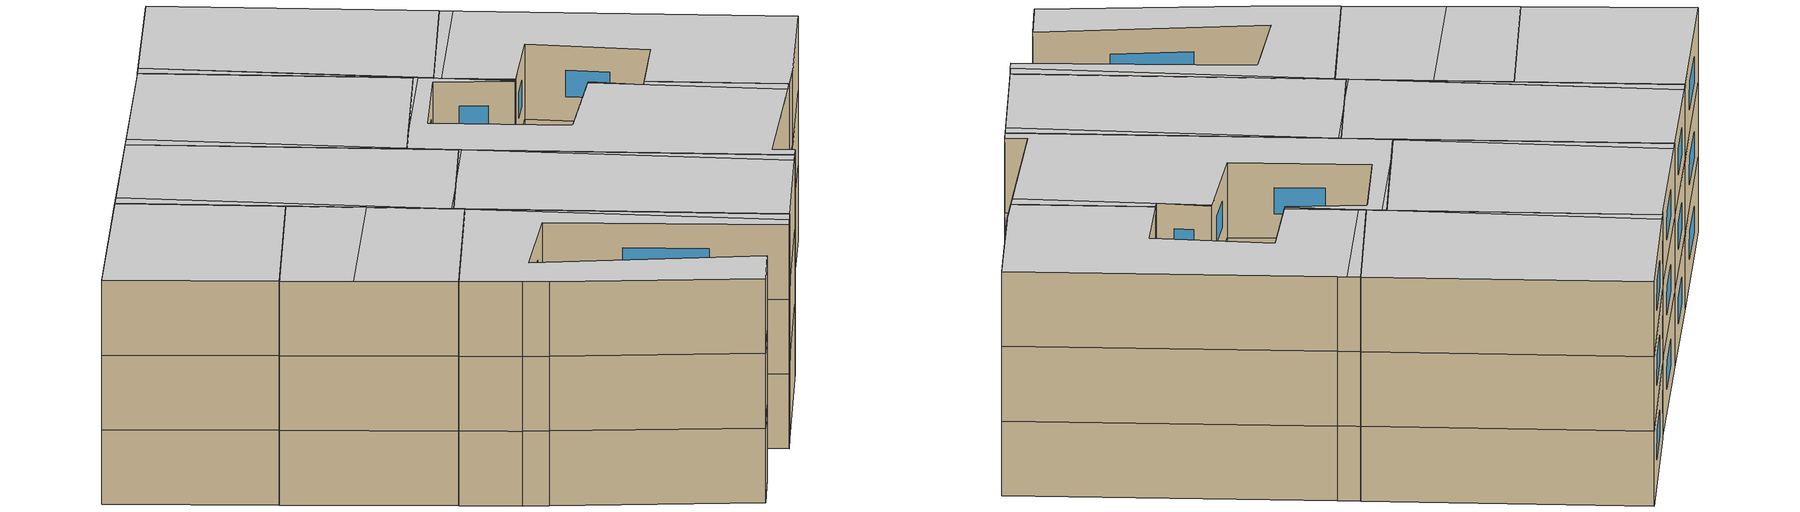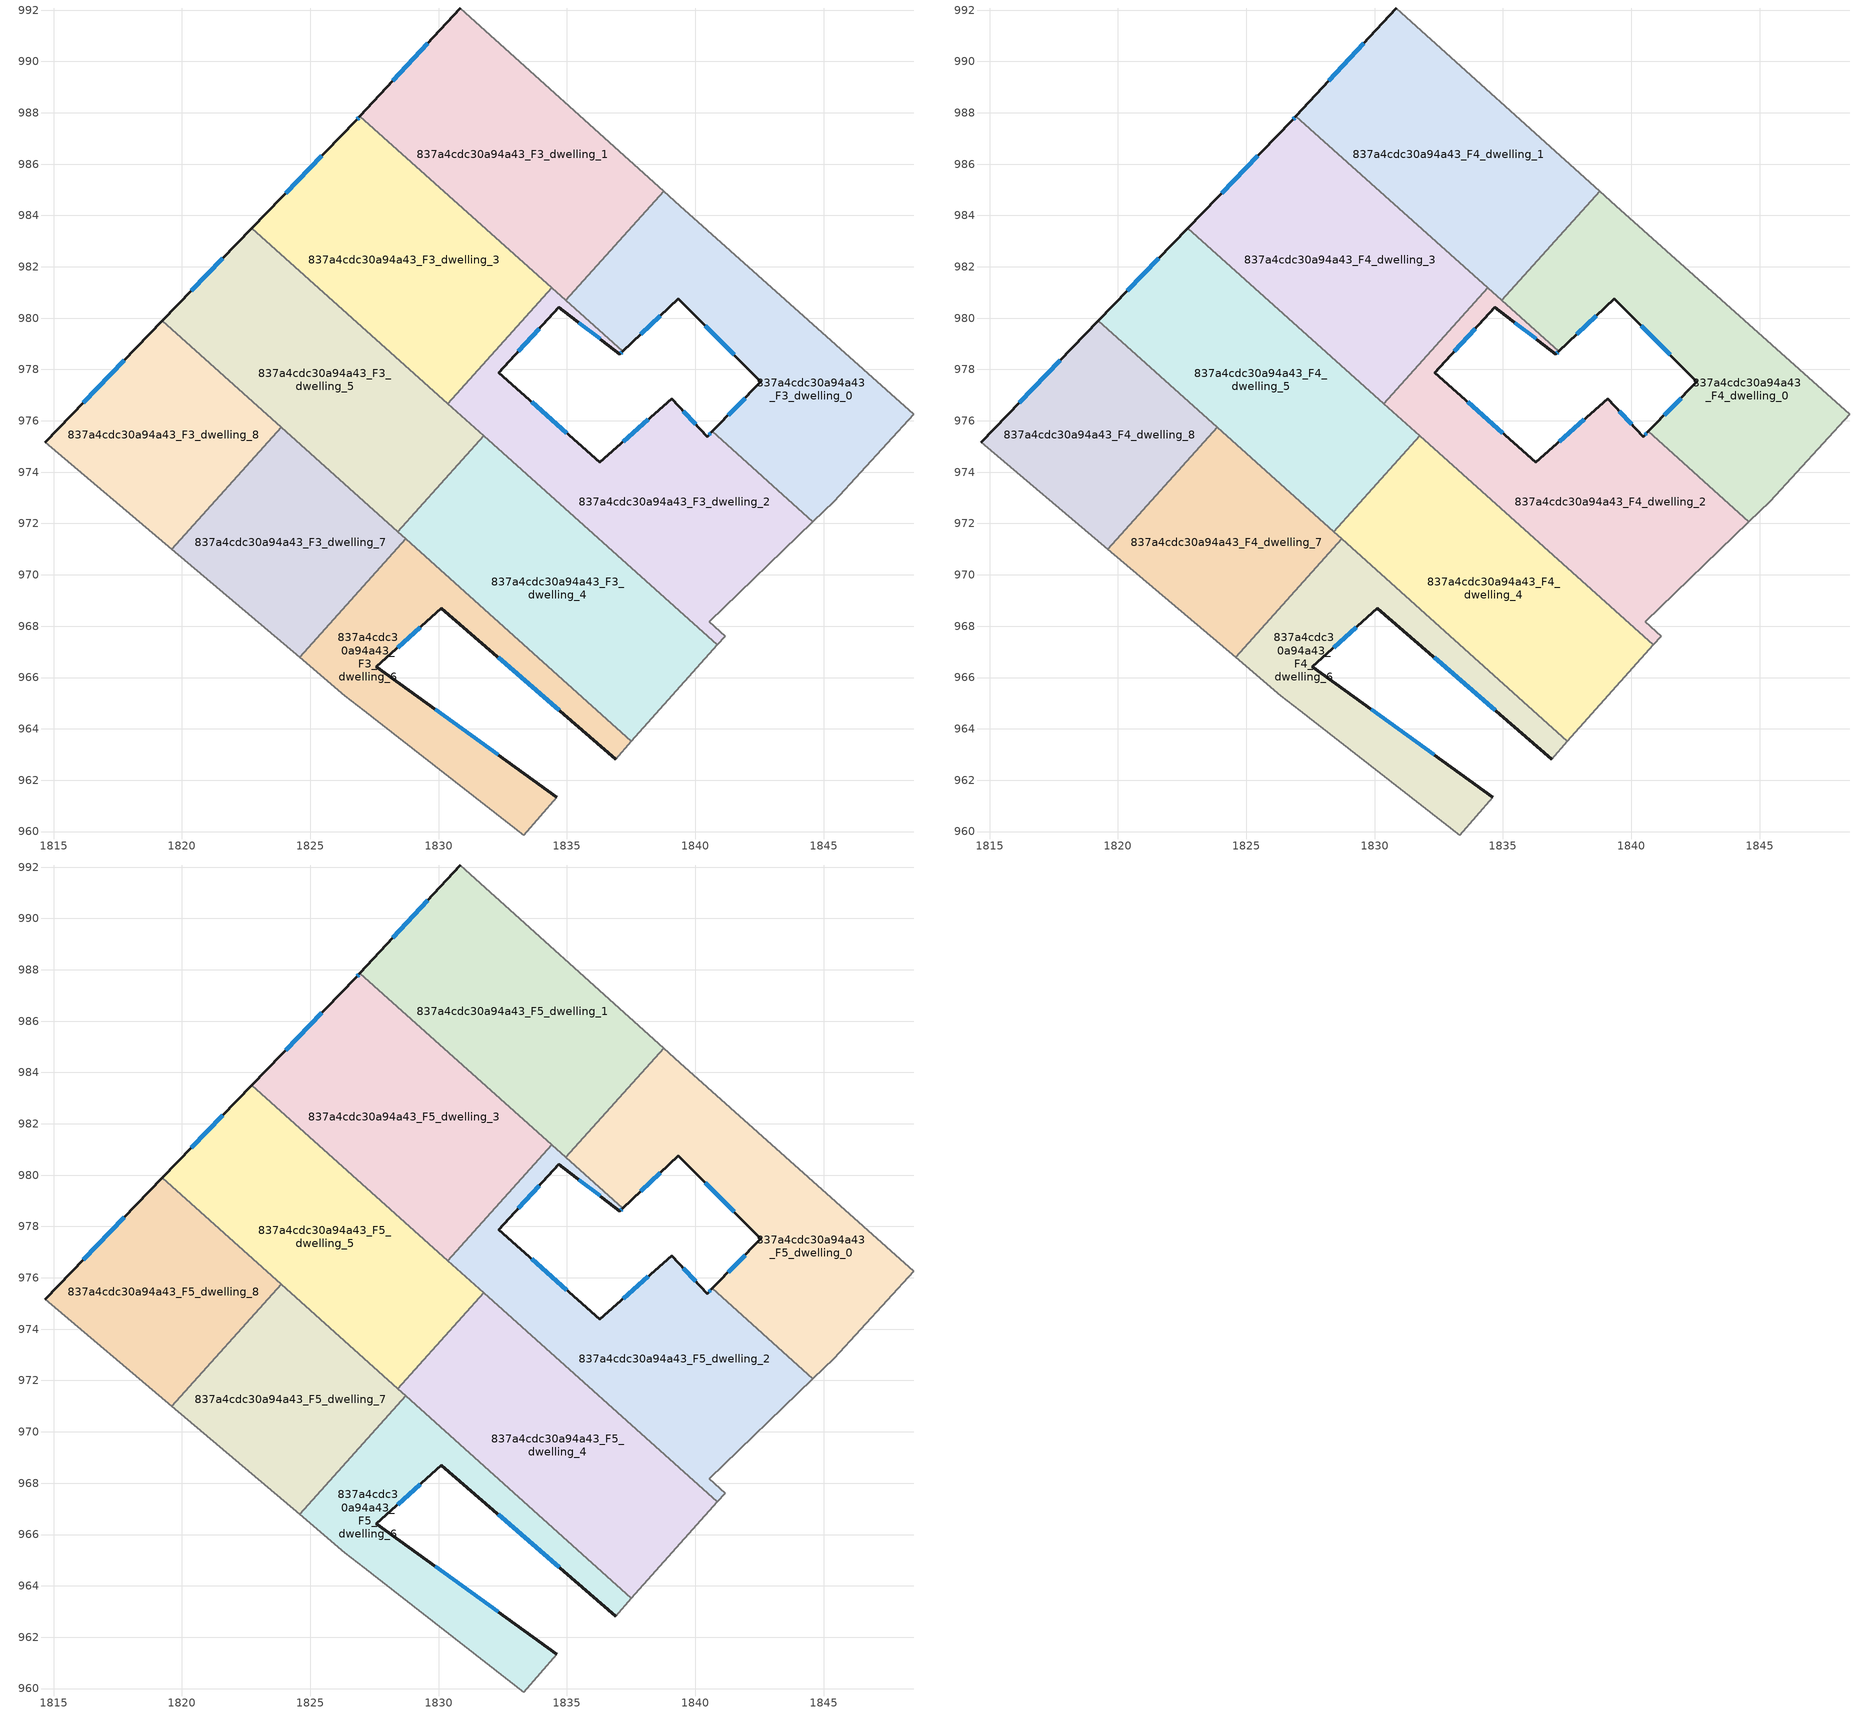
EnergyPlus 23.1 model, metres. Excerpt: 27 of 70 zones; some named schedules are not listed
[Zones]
837a4cdc30a94a43_F3_dwelling_0
 floor to 837a4cdc30a94a43_F2_dwelling_0 (EU_floor_Construction): 1848.51,976.26 1845.41,972.87 1844.58,972.07 1840.66,975.58 1842.56,977.51 1839.33,980.76 1837.18,978.7 1834.96,980.69 1838.77,984.95 1839.4,984.38 z9
 wall outside (EU_wall_Construction): 1837.18,978.7 1839.33,980.76 1842.56,977.51 1840.66,975.58 z9:12
 wall to 837a4cdc30a94a43_F3_dwelling_2 (EU_wall_Construction): 1840.66,975.58 1844.58,972.07 / 1834.96,980.69 1837.18,978.7 z9:12
 wall to 837a4cdc30a94a43_F3_dwelling_1 (EU_wall_Construction): 1838.77,984.95 1834.96,980.69 z9:12
 wall adiabatic (EU_wall_Construction): 1844.58,972.07 1845.41,972.87 1848.51,976.26 1839.4,984.38 1838.77,984.95 z9:12
 window (EU_Window_Construction): 1841.94,976.89 1841.28,976.21 / 1840.38,979.71 1841.51,978.57 / 1837.88,979.37 1838.63,980.09 z9.98:11.02
837a4cdc30a94a43_F3_dwelling_1
 floor to 837a4cdc30a94a43_F2_dwelling_1 (EU_floor_Construction): 1838.77,984.95 1834.96,980.69 1826.94,987.87 1830.84,992.08 z9
 wall outside (EU_wall_Construction): 1830.84,992.08 1826.94,987.87 z9:12
 wall adiabatic (EU_wall_Construction): 1838.77,984.95 1830.84,992.08 z9:12
 wall to 837a4cdc30a94a43_F3_dwelling_3 (EU_wall_Construction): 1826.94,987.87 1834.4,981.19 z9:12
 wall to 837a4cdc30a94a43_F3_dwelling_2 (EU_wall_Construction): 1834.4,981.19 1834.96,980.69 z9:12
 window (EU_Window_Construction): 1829.57,990.71 1828.21,989.24 z9.98:11.02
837a4cdc30a94a43_F3_dwelling_2
 floor to 837a4cdc30a94a43_F2_dwelling_2 (EU_floor_Construction): 1840.66,975.58 1844.58,972.07 1840.54,968.17 1841.17,967.61 1840.86,967.27 1830.36,976.67 1834.4,981.19 1837.18,978.7 1837.06,978.59 1834.69,980.42 1832.34,977.87 1836.28,974.38 1839.08,976.86 1840.46,975.38 z9
 wall outside (EU_wall_Construction): 1840.66,975.58 1840.46,975.38 1839.08,976.86 1836.28,974.38 1832.34,977.87 1834.69,980.42 1837.06,978.59 1837.18,978.7 z9:12
 wall to 837a4cdc30a94a43_F3_dwelling_3 (EU_wall_Construction): 1834.4,981.19 1830.36,976.67 z9:12
 wall adiabatic (EU_wall_Construction): 1840.86,967.27 1841.17,967.61 1840.54,968.17 1844.58,972.07 z9:12
 wall to 837a4cdc30a94a43_F3_dwelling_4 (EU_wall_Construction): 1831.76,975.42 1840.86,967.27 z9:12
 wall to 837a4cdc30a94a43_F3_dwelling_5 (EU_wall_Construction): 1830.36,976.67 1831.76,975.42 z9:12
 window (EU_Window_Construction): 1837.1,978.63 1837.14,978.67 / 1835.46,979.83 1836.29,979.19 / 1833.11,978.7 1833.93,979.59 / 1835,975.52 1833.62,976.74 / 1838.17,976.06 1837.19,975.19 / 1840.01,975.86 1839.53,976.38 / 1840.6,975.52 1840.53,975.45 z9.98:11.02
837a4cdc30a94a43_F3_dwelling_3
 floor to 837a4cdc30a94a43_F2_dwelling_3 (EU_floor_Construction): 1834.4,981.19 1830.36,976.67 1822.73,983.51 1826.77,987.69 1826.94,987.87 z9
 wall outside (EU_wall_Construction): 1826.94,987.87 1826.77,987.69 1822.73,983.51 z9:12
 wall to 837a4cdc30a94a43_F3_dwelling_5 (EU_wall_Construction): 1822.73,983.51 1830.36,976.67 z9:12
 window (EU_Window_Construction): 1825.46,986.33 1824.04,984.87 / 1826.88,987.81 1826.82,987.75 z9.98:11.02
837a4cdc30a94a43_F3_dwelling_4
 floor to 837a4cdc30a94a43_F2_dwelling_4 (EU_floor_Construction): 1840.86,967.27 1837.51,963.53 1828.41,971.68 1831.76,975.42 z9
 wall adiabatic (EU_wall_Construction): 1837.51,963.53 1840.86,967.27 z9:12
 wall to 837a4cdc30a94a43_F3_dwelling_5 (EU_wall_Construction): 1831.76,975.42 1828.41,971.68 z9:12
 wall to 837a4cdc30a94a43_F3_dwelling_6 (EU_wall_Construction): 1828.71,971.4 1837.51,963.53 z9:12
 wall to 837a4cdc30a94a43_F3_dwelling_7 (EU_wall_Construction): 1828.41,971.68 1828.71,971.4 z9:12
837a4cdc30a94a43_F3_dwelling_5
 floor to 837a4cdc30a94a43_F2_dwelling_5 (EU_floor_Construction): 1831.76,975.42 1828.41,971.68 1819.24,979.89 1822.73,983.51 z9
 wall outside (EU_wall_Construction): 1822.73,983.51 1819.24,979.89 z9:12
 wall to 837a4cdc30a94a43_F3_dwelling_8 (EU_wall_Construction): 1819.24,979.89 1823.86,975.75 z9:12
 wall to 837a4cdc30a94a43_F3_dwelling_7 (EU_wall_Construction): 1823.86,975.75 1828.41,971.68 z9:12
 window (EU_Window_Construction): 1821.59,982.33 1820.37,981.07 z9.98:11.02
837a4cdc30a94a43_F3_dwelling_6
 floor to 837a4cdc30a94a43_F2_dwelling_6 (EU_floor_Construction): 1830.11,968.69 1827.58,966.41 1834.61,961.33 1833.31,959.86 1827.11,964.7 1826.35,965.29 1824.58,966.79 1828.71,971.4 1837.51,963.52 1836.9,962.82 z9
 wall outside (EU_wall_Construction): 1834.61,961.33 1827.58,966.41 1830.11,968.69 1836.9,962.82 z9:12
 wall adiabatic (EU_wall_Construction): 1824.58,966.79 1826.35,965.29 1827.11,964.7 1833.31,959.86 1834.61,961.33 / 1836.9,962.82 1837.51,963.52 z9:12
 wall to 837a4cdc30a94a43_F3_dwelling_7 (EU_wall_Construction): 1828.71,971.4 1824.58,966.79 z9:12
 window (EU_Window_Construction): 1832.32,962.99 1829.87,964.76 / 1832.32,966.78 1834.69,964.73 / 1828.4,967.16 1829.29,967.95 z9.98:11.02
837a4cdc30a94a43_F3_dwelling_7
 floor to 837a4cdc30a94a43_F2_dwelling_7 (EU_floor_Construction): 1828.71,971.4 1824.58,966.79 1819.61,971 1823.86,975.75 z9
 wall adiabatic (EU_wall_Construction): 1819.61,971 1824.58,966.79 z9:12
 wall to 837a4cdc30a94a43_F3_dwelling_8 (EU_wall_Construction): 1823.86,975.75 1819.61,971 z9:12
837a4cdc30a94a43_F3_dwelling_8
 floor to 837a4cdc30a94a43_F2_dwelling_8 (EU_floor_Construction): 1823.86,975.75 1819.61,971 1814.68,975.17 1819.24,979.89 z9
 wall outside (EU_wall_Construction): 1819.24,979.89 1814.68,975.17 z9:12
 wall adiabatic (EU_wall_Construction): 1814.68,975.17 1819.61,971 z9:12
 window (EU_Window_Construction): 1817.75,978.36 1816.16,976.71 z9.98:11.02
837a4cdc30a94a43_F4_dwelling_0
 floor to 837a4cdc30a94a43_F3_dwelling_0 (EU_floor_Construction): 1848.51,976.26 1845.41,972.87 1844.58,972.07 1840.66,975.58 1842.56,977.51 1839.33,980.76 1837.18,978.7 1834.96,980.69 1838.77,984.95 1839.4,984.38 z12
 wall outside (EU_wall_Construction): 1837.18,978.7 1839.33,980.76 1842.56,977.51 1840.66,975.58 z12:15
 wall to 837a4cdc30a94a43_F4_dwelling_2 (EU_wall_Construction): 1840.66,975.58 1844.58,972.07 / 1834.96,980.69 1837.18,978.7 z12:15
 wall to 837a4cdc30a94a43_F4_dwelling_1 (EU_wall_Construction): 1838.77,984.95 1834.96,980.69 z12:15
 wall adiabatic (EU_wall_Construction): 1844.58,972.07 1845.41,972.87 1848.51,976.26 1839.4,984.38 1838.77,984.95 z12:15
 window (EU_Window_Construction): 1841.94,976.89 1841.28,976.21 / 1840.38,979.71 1841.51,978.57 / 1837.88,979.37 1838.63,980.09 z12.98:14.02
837a4cdc30a94a43_F4_dwelling_1
 floor to 837a4cdc30a94a43_F3_dwelling_1 (EU_floor_Construction): 1838.77,984.95 1834.96,980.69 1826.94,987.87 1830.84,992.08 z12
 wall outside (EU_wall_Construction): 1830.84,992.08 1826.94,987.87 z12:15
 wall adiabatic (EU_wall_Construction): 1838.77,984.95 1830.84,992.08 z12:15
 wall to 837a4cdc30a94a43_F4_dwelling_3 (EU_wall_Construction): 1826.94,987.87 1834.4,981.19 z12:15
 wall to 837a4cdc30a94a43_F4_dwelling_2 (EU_wall_Construction): 1834.4,981.19 1834.96,980.69 z12:15
 window (EU_Window_Construction): 1829.57,990.71 1828.21,989.24 z12.98:14.02
837a4cdc30a94a43_F4_dwelling_2
 floor to 837a4cdc30a94a43_F3_dwelling_2 (EU_floor_Construction): 1840.66,975.58 1844.58,972.07 1840.54,968.17 1841.17,967.61 1840.86,967.27 1830.36,976.67 1834.4,981.19 1837.18,978.7 1837.06,978.59 1834.69,980.42 1832.34,977.87 1836.28,974.38 1839.08,976.86 1840.46,975.38 z12
 wall outside (EU_wall_Construction): 1840.66,975.58 1840.46,975.38 1839.08,976.86 1836.28,974.38 1832.34,977.87 1834.69,980.42 1837.06,978.59 1837.18,978.7 z12:15
 wall to 837a4cdc30a94a43_F4_dwelling_3 (EU_wall_Construction): 1834.4,981.19 1830.36,976.67 z12:15
 wall adiabatic (EU_wall_Construction): 1840.86,967.27 1841.17,967.61 1840.54,968.17 1844.58,972.07 z12:15
 wall to 837a4cdc30a94a43_F4_dwelling_4 (EU_wall_Construction): 1831.76,975.42 1840.86,967.27 z12:15
 wall to 837a4cdc30a94a43_F4_dwelling_5 (EU_wall_Construction): 1830.36,976.67 1831.76,975.42 z12:15
 window (EU_Window_Construction): 1837.1,978.63 1837.14,978.67 / 1835.46,979.83 1836.29,979.19 / 1833.11,978.7 1833.93,979.59 / 1835,975.52 1833.62,976.74 / 1838.17,976.06 1837.19,975.19 / 1840.01,975.86 1839.53,976.38 / 1840.6,975.52 1840.53,975.45 z12.98:14.02
837a4cdc30a94a43_F4_dwelling_3
 floor to 837a4cdc30a94a43_F3_dwelling_3 (EU_floor_Construction): 1834.4,981.19 1830.36,976.67 1822.73,983.51 1826.77,987.69 1826.94,987.87 z12
 wall outside (EU_wall_Construction): 1826.94,987.87 1826.77,987.69 1822.73,983.51 z12:15
 wall to 837a4cdc30a94a43_F4_dwelling_5 (EU_wall_Construction): 1822.73,983.51 1830.36,976.67 z12:15
 window (EU_Window_Construction): 1825.46,986.33 1824.04,984.87 / 1826.88,987.81 1826.82,987.75 z12.98:14.02
837a4cdc30a94a43_F4_dwelling_4
 floor to 837a4cdc30a94a43_F3_dwelling_4 (EU_floor_Construction): 1840.86,967.27 1837.51,963.53 1828.41,971.68 1831.76,975.42 z12
 wall adiabatic (EU_wall_Construction): 1837.51,963.53 1840.86,967.27 z12:15
 wall to 837a4cdc30a94a43_F4_dwelling_5 (EU_wall_Construction): 1831.76,975.42 1828.41,971.68 z12:15
 wall to 837a4cdc30a94a43_F4_dwelling_6 (EU_wall_Construction): 1828.71,971.4 1837.51,963.53 z12:15
 wall to 837a4cdc30a94a43_F4_dwelling_7 (EU_wall_Construction): 1828.41,971.68 1828.71,971.4 z12:15
837a4cdc30a94a43_F4_dwelling_5
 floor to 837a4cdc30a94a43_F3_dwelling_5 (EU_floor_Construction): 1831.76,975.42 1828.41,971.68 1819.24,979.89 1822.73,983.51 z12
 wall outside (EU_wall_Construction): 1822.73,983.51 1819.24,979.89 z12:15
 wall to 837a4cdc30a94a43_F4_dwelling_8 (EU_wall_Construction): 1819.24,979.89 1823.86,975.75 z12:15
 wall to 837a4cdc30a94a43_F4_dwelling_7 (EU_wall_Construction): 1823.86,975.75 1828.41,971.68 z12:15
 window (EU_Window_Construction): 1821.59,982.33 1820.37,981.07 z12.98:14.02
837a4cdc30a94a43_F4_dwelling_6
 floor to 837a4cdc30a94a43_F3_dwelling_6 (EU_floor_Construction): 1830.11,968.69 1827.58,966.41 1834.61,961.33 1833.31,959.86 1827.11,964.7 1826.35,965.29 1824.58,966.79 1828.71,971.4 1837.51,963.52 1836.9,962.82 z12
 wall outside (EU_wall_Construction): 1834.61,961.33 1827.58,966.41 1830.11,968.69 1836.9,962.82 z12:15
 wall adiabatic (EU_wall_Construction): 1824.58,966.79 1826.35,965.29 1827.11,964.7 1833.31,959.86 1834.61,961.33 / 1836.9,962.82 1837.51,963.52 z12:15
 wall to 837a4cdc30a94a43_F4_dwelling_7 (EU_wall_Construction): 1828.71,971.4 1824.58,966.79 z12:15
 window (EU_Window_Construction): 1832.32,962.99 1829.87,964.76 / 1832.32,966.78 1834.69,964.73 / 1828.4,967.16 1829.29,967.95 z12.98:14.02
837a4cdc30a94a43_F4_dwelling_7
 floor to 837a4cdc30a94a43_F3_dwelling_7 (EU_floor_Construction): 1828.71,971.4 1824.58,966.79 1819.61,971 1823.86,975.75 z12
 wall adiabatic (EU_wall_Construction): 1819.61,971 1824.58,966.79 z12:15
 wall to 837a4cdc30a94a43_F4_dwelling_8 (EU_wall_Construction): 1823.86,975.75 1819.61,971 z12:15
837a4cdc30a94a43_F4_dwelling_8
 floor to 837a4cdc30a94a43_F3_dwelling_8 (EU_floor_Construction): 1823.86,975.75 1819.61,971 1814.68,975.17 1819.24,979.89 z12
 wall outside (EU_wall_Construction): 1819.24,979.89 1814.68,975.17 z12:15
 wall adiabatic (EU_wall_Construction): 1814.68,975.17 1819.61,971 z12:15
 window (EU_Window_Construction): 1817.75,978.36 1816.16,976.71 z12.98:14.02
837a4cdc30a94a43_F5_dwelling_0
 floor to 837a4cdc30a94a43_F4_dwelling_0 (EU_floor_Construction): 1848.51,976.26 1845.41,972.87 1844.58,972.07 1840.66,975.58 1842.56,977.51 1839.33,980.76 1837.18,978.7 1834.96,980.69 1838.77,984.95 1839.4,984.38 z15
 wall outside (EU_wall_Construction): 1837.18,978.7 1839.33,980.76 1842.56,977.51 1840.66,975.58 z15:18
 wall to 837a4cdc30a94a43_F5_dwelling_2 (EU_wall_Construction): 1840.66,975.58 1844.58,972.07 / 1834.96,980.69 1837.18,978.7 z15:18
 wall to 837a4cdc30a94a43_F5_dwelling_1 (EU_wall_Construction): 1838.77,984.95 1834.96,980.69 z15:18
 wall adiabatic (EU_wall_Construction): 1844.58,972.07 1845.41,972.87 1848.51,976.26 1839.4,984.38 1838.77,984.95 z15:18
 window (EU_Window_Construction): 1841.94,976.89 1841.28,976.21 / 1840.38,979.71 1841.51,978.57 / 1837.88,979.37 1838.63,980.09 z15.98:17.02
 ceiling to 837a4cdc30a94a43_F6_dwelling_0 (EU_floor_Construction): 1845.41,972.87 1848.51,976.26 1839.4,984.38 1839.15,984.61 1835.18,980.5 1837.18,978.7 1839.33,980.76 1842.56,977.51 1840.66,975.58 1844.58,972.07 z18
 ceiling to 837a4cdc30a94a43_F6_dwelling_1 (EU_floor_Construction): 1835.18,980.5 1839.15,984.61 1838.77,984.95 1834.96,980.7 1835.08,980.58 z18
837a4cdc30a94a43_F5_dwelling_1
 floor to 837a4cdc30a94a43_F4_dwelling_1 (EU_floor_Construction): 1838.77,984.95 1834.96,980.69 1826.94,987.87 1830.84,992.08 z15
 wall outside (EU_wall_Construction): 1830.84,992.08 1826.94,987.87 z15:18
 wall adiabatic (EU_wall_Construction): 1838.77,984.95 1830.84,992.08 z15:18
 wall to 837a4cdc30a94a43_F5_dwelling_3 (EU_wall_Construction): 1826.94,987.87 1834.4,981.19 z15:18
 wall to 837a4cdc30a94a43_F5_dwelling_2 (EU_wall_Construction): 1834.4,981.19 1834.96,980.69 z15:18
 window (EU_Window_Construction): 1829.57,990.71 1828.21,989.24 z15.98:17.02
 ceiling to 837a4cdc30a94a43_F6_dwelling_1 (EU_floor_Construction): 1834.96,980.7 1838.77,984.95 1830.84,992.08 1827.22,988.18 z18
 ceiling to 837a4cdc30a94a43_F6_dwelling_3 (EU_floor_Construction): 1834.55,981.06 1834.56,981.07 1827.22,988.18 1826.94,987.87 z18
837a4cdc30a94a43_F5_dwelling_2
 floor to 837a4cdc30a94a43_F4_dwelling_2 (EU_floor_Construction): 1840.66,975.58 1844.58,972.07 1840.54,968.17 1841.17,967.61 1840.86,967.27 1830.36,976.67 1834.4,981.19 1837.18,978.7 1837.06,978.59 1834.69,980.42 1832.34,977.87 1836.28,974.38 1839.08,976.86 1840.46,975.38 z15
 wall outside (EU_wall_Construction): 1840.66,975.58 1840.46,975.38 1839.08,976.86 1836.28,974.38 1832.34,977.87 1834.69,980.42 1837.06,978.59 1837.18,978.7 z15:18
 wall to 837a4cdc30a94a43_F5_dwelling_3 (EU_wall_Construction): 1834.4,981.19 1830.36,976.67 z15:18
 wall adiabatic (EU_wall_Construction): 1840.86,967.27 1841.17,967.61 1840.54,968.17 1844.58,972.07 z15:18
 wall to 837a4cdc30a94a43_F5_dwelling_4 (EU_wall_Construction): 1831.76,975.42 1840.86,967.27 z15:18
 wall to 837a4cdc30a94a43_F5_dwelling_5 (EU_wall_Construction): 1830.36,976.67 1831.76,975.42 z15:18
 window (EU_Window_Construction): 1837.1,978.63 1837.14,978.67 / 1835.46,979.83 1836.29,979.19 / 1833.11,978.7 1833.93,979.59 / 1835,975.52 1833.62,976.74 / 1838.17,976.06 1837.19,975.19 / 1840.01,975.86 1839.53,976.38 / 1840.6,975.52 1840.53,975.45 z15.98:17.02
 ceiling to 837a4cdc30a94a43_F6_dwelling_2 (EU_floor_Construction): 1841.17,967.61 1840.54,968.17 1844.23,971.73 1839,976.79 1836.28,974.38 1832.34,977.87 1834.69,980.42 1837.06,978.59 1837.1,978.63 1835.09,980.57 1834.55,981.06 1831.01,977.4 1830.41,976.73 1831.81,975.37 1840.86,967.27 z18
 ceiling to 837a4cdc30a94a43_F6_dwelling_0 (EU_floor_Construction): 1837.18,978.7 1835.18,980.48 1837.1,978.63 z18; 1844.58,972.07 1840.66,975.58 1840.46,975.38 1839.08,976.86 1839,976.79 1844.23,971.73 z18
 ceiling to 837a4cdc30a94a43_F6_dwelling_5 (EU_floor_Construction): 1831.8,975.38 1830.41,976.73 1830.36,976.67 z18
 ceiling to 837a4cdc30a94a43_F6_dwelling_3 (EU_floor_Construction): 1831.01,977.4 1834.55,981.06 1834.4,981.19 z18
837a4cdc30a94a43_F5_dwelling_3
 floor to 837a4cdc30a94a43_F4_dwelling_3 (EU_floor_Construction): 1834.4,981.19 1830.36,976.67 1822.73,983.51 1826.77,987.69 1826.94,987.87 z15
 wall outside (EU_wall_Construction): 1826.94,987.87 1826.77,987.69 1822.73,983.51 z15:18
 wall to 837a4cdc30a94a43_F5_dwelling_5 (EU_wall_Construction): 1822.73,983.51 1830.36,976.67 z15:18
 window (EU_Window_Construction): 1825.46,986.33 1824.04,984.87 / 1826.88,987.81 1826.82,987.75 z15.98:17.02
 ceiling to 837a4cdc30a94a43_F6_dwelling_3 (EU_floor_Construction): 1831.01,977.4 1834.4,981.19 1826.94,987.87 1826.77,987.69 1823.05,983.84 1830.38,976.75 z18
 ceiling to 837a4cdc30a94a43_F6_dwelling_5 (EU_floor_Construction): 1830.36,976.67 1830.41,976.73 1823.05,983.84 1822.73,983.51 z18
 ceiling to 837a4cdc30a94a43_F6_dwelling_2 (EU_floor_Construction): 1830.41,976.73 1831.01,977.4 1830.38,976.75 z18
837a4cdc30a94a43_F5_dwelling_4
 floor to 837a4cdc30a94a43_F4_dwelling_4 (EU_floor_Construction): 1840.86,967.27 1837.51,963.53 1828.41,971.68 1831.76,975.42 z15
 wall adiabatic (EU_wall_Construction): 1837.51,963.53 1840.86,967.27 z15:18
 wall to 837a4cdc30a94a43_F5_dwelling_5 (EU_wall_Construction): 1831.76,975.42 1828.41,971.68 z15:18
 wall to 837a4cdc30a94a43_F5_dwelling_6 (EU_wall_Construction): 1828.71,971.4 1837.51,963.53 z15:18
 wall to 837a4cdc30a94a43_F5_dwelling_7 (EU_wall_Construction): 1828.41,971.68 1828.71,971.4 z15:18
 ceiling adiabatic (EU_roof_Construction): 1837.51,963.53 1840.55,966.92 1831.84,975.35 1829.92,973.36 1828.41,971.68 z18; 1840.55,966.92 1840.86,967.27 1831.82,975.36 z18
 ceiling to 837a4cdc30a94a43_F6_dwelling_5 (EU_floor_Construction): 1829.92,973.36 1831.84,975.35 1831.81,975.38 1831.76,975.42 z18
837a4cdc30a94a43_F5_dwelling_5
 floor to 837a4cdc30a94a43_F4_dwelling_5 (EU_floor_Construction): 1831.76,975.42 1828.41,971.68 1819.24,979.89 1822.73,983.51 z15
 wall outside (EU_wall_Construction): 1822.73,983.51 1819.24,979.89 z15:18
 wall to 837a4cdc30a94a43_F5_dwelling_8 (EU_wall_Construction): 1819.24,979.89 1823.86,975.75 z15:18
 wall to 837a4cdc30a94a43_F5_dwelling_7 (EU_wall_Construction): 1823.86,975.75 1828.41,971.68 z15:18
 window (EU_Window_Construction): 1821.59,982.33 1820.37,981.07 z15.98:17.02
 ceiling to 837a4cdc30a94a43_F6_dwelling_5 (EU_floor_Construction): 1829.92,973.36 1831.76,975.42 1822.73,983.51 1819.56,980.23 1828.35,971.74 z18
 ceiling to 837a4cdc30a94a43_F6_dwelling_6 (EU_floor_Construction): 1828.37,971.71 1826.12,973.88 1826.04,973.8 z18
 ceiling to 837a4cdc30a94a43_F6_dwelling_7 (EU_floor_Construction): 1826.04,973.8 1826.12,973.88 1819.56,980.23 1819.24,979.89 z18
 ceiling to 837a4cdc30a94a43_F6_dwelling_4 (EU_floor_Construction): 1828.41,971.68 1829.92,973.36 1828.35,971.74 1828.37,971.71 z18
837a4cdc30a94a43_F5_dwelling_6
 floor to 837a4cdc30a94a43_F4_dwelling_6 (EU_floor_Construction): 1830.11,968.69 1827.58,966.41 1834.61,961.33 1833.31,959.86 1827.11,964.7 1826.35,965.29 1824.58,966.79 1828.71,971.4 1837.51,963.52 1836.9,962.82 z15
 wall outside (EU_wall_Construction): 1834.61,961.33 1827.58,966.41 1830.11,968.69 1836.9,962.82 z15:18
 wall adiabatic (EU_wall_Construction): 1824.58,966.79 1826.35,965.29 1827.11,964.7 1833.31,959.86 1834.61,961.33 / 1836.9,962.82 1837.51,963.52 z15:18
 wall to 837a4cdc30a94a43_F5_dwelling_7 (EU_wall_Construction): 1828.71,971.4 1824.58,966.79 z15:18
 window (EU_Window_Construction): 1832.32,962.99 1829.87,964.76 / 1832.32,966.78 1834.69,964.73 / 1828.4,967.16 1829.29,967.95 z15.98:17.02
 ceiling to 837a4cdc30a94a43_F6_dwelling_6 (EU_floor_Construction): 1836.9,962.82 1837.2,963.17 1828.7,971.39 1824.58,966.79 1826.35,965.29 1827.11,964.7 1833.31,959.86 1834.61,961.33 1827.58,966.41 1830.11,968.69 z18
 ceiling adiabatic (EU_roof_Construction): 1837.2,963.17 1837.51,963.52 1828.71,971.4 1828.7,971.39 z18
837a4cdc30a94a43_F5_dwelling_7
 floor to 837a4cdc30a94a43_F4_dwelling_7 (EU_floor_Construction): 1828.71,971.4 1824.58,966.79 1819.61,971 1823.86,975.75 z15
 wall adiabatic (EU_wall_Construction): 1819.61,971 1824.58,966.79 z15:18
 wall to 837a4cdc30a94a43_F5_dwelling_8 (EU_wall_Construction): 1823.86,975.75 1819.61,971 z15:18
 ceiling to 837a4cdc30a94a43_F6_dwelling_7 (EU_floor_Construction): 1821.66,969.27 1826.04,973.8 1823.86,975.75 1819.61,971 z18
 ceiling to 837a4cdc30a94a43_F6_dwelling_6 (EU_floor_Construction): 1824.58,966.79 1828.7,971.39 1828.37,971.71 1826.04,973.8 1821.66,969.27 z18
837a4cdc30a94a43_F5_dwelling_8
 floor to 837a4cdc30a94a43_F4_dwelling_8 (EU_floor_Construction): 1823.86,975.75 1819.61,971 1814.68,975.17 1819.24,979.89 z15
 wall outside (EU_wall_Construction): 1819.24,979.89 1814.68,975.17 z15:18
 wall adiabatic (EU_wall_Construction): 1814.68,975.17 1819.61,971 z15:18
 window (EU_Window_Construction): 1817.75,978.36 1816.16,976.71 z15.98:17.02
 ceiling to 837a4cdc30a94a43_F6_dwelling_7 (EU_floor_Construction): 1819.61,971 1823.86,975.75 1819.24,979.89 1814.68,975.17 z18
[Building]
EU S2 Campaign: North Axis=0; Terrain=City; Solar Distribution=FullExterior
[Site:Location]
Bologna: Latitude=44.5; Longitude=11.25; Time Zone=1; Elevation=37
[SizingPeriod:WeatherFileDays]
AnnualSizingPeriod: Begin Month=1; Begin Day of Month=1; End Month=12; End Day of Month=31; Day of Week for Start Day=Monday; Use Weather File Daylight Saving Period=No; Use Weather File Rain and Snow Indicators=No
[MATERIAL]
EU_InternalMass_Material: Roughness=MediumRough; Thickness=0.1; Conductivity=1; Density=1800; Specific Heat=900; Thermal Absorptance=0.9; Solar Absorptance=0.7; Visible Absorptance=0.7
[MATERIAL:NOMASS] Roughness=MediumRough; Thermal Absorptance=0.9; Solar Absorptance=0.7; Visible Absorptance=0.7
Name | Thermal Resistance
EU_wall_NoMass | 0.905828
EU_roof_NoMass | 0.37593
EU_floor_NoMass | 0.67114
[WINDOWMATERIAL:SIMPLEGLAZINGSYSTEM]
EU_Window_SimpleGlazing: UFactor=4.52486; Solar Heat Gain Coefficient=0.85; Visible Transmittance=0.85
[CONSTRUCTION]
EU_wall_Construction: EU_wall_NoMass
EU_roof_Construction: EU_roof_NoMass
EU_floor_Construction: EU_floor_NoMass
EU_Window_Construction: EU_Window_SimpleGlazing
EU_InternalMass_Construction: EU_InternalMass_Material
[ZONE] Type=1; Multiplier=1; Ceiling Height=autocalculate; Floor Area=autocalculate; Part of Total Floor Area=Yes
Name | Volume
837a4cdc30a94a43_F3_dwelling_0; 837a4cdc30a94a43_F4_dwelling_0; 837a4cdc30a94a43_F5_dwelling_0 | 184.157
837a4cdc30a94a43_F3_dwelling_1; 837a4cdc30a94a43_F4_dwelling_1; 837a4cdc30a94a43_F5_dwelling_1 | 184.149
837a4cdc30a94a43_F3_dwelling_2; 837a4cdc30a94a43_F4_dwelling_2; 837a4cdc30a94a43_F5_dwelling_2 | 184.137
837a4cdc30a94a43_F3_dwelling_3; 837a4cdc30a94a43_F4_dwelling_3; 837a4cdc30a94a43_F5_dwelling_3 | 184.152
837a4cdc30a94a43_F3_dwelling_4; 837a4cdc30a94a43_F4_dwelling_4; 837a4cdc30a94a43_F5_dwelling_4 | 184.116
837a4cdc30a94a43_F3_dwelling_5; 837a4cdc30a94a43_F4_dwelling_5; 837a4cdc30a94a43_F5_dwelling_5 | 184.105
837a4cdc30a94a43_F3_dwelling_6; 837a4cdc30a94a43_F4_dwelling_6; 837a4cdc30a94a43_F5_dwelling_6 | 122.716
837a4cdc30a94a43_F3_dwelling_7; 837a4cdc30a94a43_F4_dwelling_7; 837a4cdc30a94a43_F5_dwelling_7 | 122.768
837a4cdc30a94a43_F3_dwelling_8; 837a4cdc30a94a43_F4_dwelling_8; 837a4cdc30a94a43_F5_dwelling_8 | 122.778
[INTERNALMASS] Construction=EU_InternalMass_Construction
Name | Zone or ZoneList | Surface Area
837a4cdc30a94a43_F3_dwelling_0_EU_InternalMass | 837a4cdc30a94a43_F3_dwelling_0 | 61.3857
837a4cdc30a94a43_F3_dwelling_1_EU_InternalMass | 837a4cdc30a94a43_F3_dwelling_1 | 61.3834
837a4cdc30a94a43_F3_dwelling_2_EU_InternalMass | 837a4cdc30a94a43_F3_dwelling_2 | 61.3787
837a4cdc30a94a43_F3_dwelling_3_EU_InternalMass | 837a4cdc30a94a43_F3_dwelling_3 | 61.384
837a4cdc30a94a43_F3_dwelling_4_EU_InternalMass | 837a4cdc30a94a43_F3_dwelling_4 | 61.3722
837a4cdc30a94a43_F3_dwelling_5_EU_InternalMass | 837a4cdc30a94a43_F3_dwelling_5 | 61.3682
837a4cdc30a94a43_F3_dwelling_6_EU_InternalMass | 837a4cdc30a94a43_F3_dwelling_6 | 40.9263
837a4cdc30a94a43_F3_dwelling_7_EU_InternalMass | 837a4cdc30a94a43_F3_dwelling_7 | 40.9225
837a4cdc30a94a43_F3_dwelling_8_EU_InternalMass | 837a4cdc30a94a43_F3_dwelling_8 | 40.9262
837a4cdc30a94a43_F4_dwelling_0_EU_InternalMass | 837a4cdc30a94a43_F4_dwelling_0 | 61.3857
837a4cdc30a94a43_F4_dwelling_1_EU_InternalMass | 837a4cdc30a94a43_F4_dwelling_1 | 61.3834
837a4cdc30a94a43_F4_dwelling_2_EU_InternalMass | 837a4cdc30a94a43_F4_dwelling_2 | 61.3787
837a4cdc30a94a43_F4_dwelling_3_EU_InternalMass | 837a4cdc30a94a43_F4_dwelling_3 | 61.384
837a4cdc30a94a43_F4_dwelling_4_EU_InternalMass | 837a4cdc30a94a43_F4_dwelling_4 | 61.3722
837a4cdc30a94a43_F4_dwelling_5_EU_InternalMass | 837a4cdc30a94a43_F4_dwelling_5 | 61.3682
837a4cdc30a94a43_F4_dwelling_6_EU_InternalMass | 837a4cdc30a94a43_F4_dwelling_6 | 40.9263
837a4cdc30a94a43_F4_dwelling_7_EU_InternalMass | 837a4cdc30a94a43_F4_dwelling_7 | 40.9225
837a4cdc30a94a43_F4_dwelling_8_EU_InternalMass | 837a4cdc30a94a43_F4_dwelling_8 | 40.9262
837a4cdc30a94a43_F5_dwelling_0_EU_InternalMass | 837a4cdc30a94a43_F5_dwelling_0 | 61.3857
837a4cdc30a94a43_F5_dwelling_1_EU_InternalMass | 837a4cdc30a94a43_F5_dwelling_1 | 61.3834
837a4cdc30a94a43_F5_dwelling_2_EU_InternalMass | 837a4cdc30a94a43_F5_dwelling_2 | 61.3787
837a4cdc30a94a43_F5_dwelling_3_EU_InternalMass | 837a4cdc30a94a43_F5_dwelling_3 | 61.384
837a4cdc30a94a43_F5_dwelling_4_EU_InternalMass | 837a4cdc30a94a43_F5_dwelling_4 | 61.3722
837a4cdc30a94a43_F5_dwelling_5_EU_InternalMass | 837a4cdc30a94a43_F5_dwelling_5 | 61.3682
837a4cdc30a94a43_F5_dwelling_6_EU_InternalMass | 837a4cdc30a94a43_F5_dwelling_6 | 40.9263
837a4cdc30a94a43_F5_dwelling_7_EU_InternalMass | 837a4cdc30a94a43_F5_dwelling_7 | 40.9225
837a4cdc30a94a43_F5_dwelling_8_EU_InternalMass | 837a4cdc30a94a43_F5_dwelling_8 | 40.9262
[OTHEREQUIPMENT] Fuel Type=Electricity; Design Level Calculation Method=Watts/Area; Power per Zone Floor Area=1; Fraction Latent=0; Fraction Radiant=0; Fraction Lost=0; Carbon Dioxide Generation Rate=0; EndUse Subcategory=EU_Step8_InternalGains
Name | Zone or ZoneList or Space or SpaceList | Schedule
EU_Step8_InternalGain_837a4cdc30a94a43_F3_dwelling_0_f000 | 837a4cdc30a94a43_F3_dwelling_0 | EU_Step8_GainSchedule_837a4cdc30a94a43_F3_dwelling_0_f000
EU_Step8_InternalGain_837a4cdc30a94a43_F3_dwelling_1_f000 | 837a4cdc30a94a43_F3_dwelling_1 | EU_Step8_GainSchedule_837a4cdc30a94a43_F3_dwelling_1_f000
EU_Step8_InternalGain_837a4cdc30a94a43_F3_dwelling_2_f000 | 837a4cdc30a94a43_F3_dwelling_2 | EU_Step8_GainSchedule_837a4cdc30a94a43_F3_dwelling_2_f000
EU_Step8_InternalGain_837a4cdc30a94a43_F3_dwelling_3_f000 | 837a4cdc30a94a43_F3_dwelling_3 | EU_Step8_GainSchedule_837a4cdc30a94a43_F3_dwelling_3_f000
EU_Step8_InternalGain_837a4cdc30a94a43_F3_dwelling_4_f000 | 837a4cdc30a94a43_F3_dwelling_4 | EU_Step8_GainSchedule_837a4cdc30a94a43_F3_dwelling_4_f000
EU_Step8_InternalGain_837a4cdc30a94a43_F3_dwelling_5_f000 | 837a4cdc30a94a43_F3_dwelling_5 | EU_Step8_GainSchedule_837a4cdc30a94a43_F3_dwelling_5_f000
EU_Step8_InternalGain_837a4cdc30a94a43_F3_dwelling_6_f000 | 837a4cdc30a94a43_F3_dwelling_6 | EU_Step8_GainSchedule_837a4cdc30a94a43_F3_dwelling_6_f000
EU_Step8_InternalGain_837a4cdc30a94a43_F3_dwelling_7_f000 | 837a4cdc30a94a43_F3_dwelling_7 | EU_Step8_GainSchedule_837a4cdc30a94a43_F3_dwelling_7_f000
EU_Step8_InternalGain_837a4cdc30a94a43_F3_dwelling_8_f000 | 837a4cdc30a94a43_F3_dwelling_8 | EU_Step8_GainSchedule_837a4cdc30a94a43_F3_dwelling_8_f000
EU_Step8_InternalGain_837a4cdc30a94a43_F4_dwelling_0_f000 | 837a4cdc30a94a43_F4_dwelling_0 | EU_Step8_GainSchedule_837a4cdc30a94a43_F4_dwelling_0_f000
EU_Step8_InternalGain_837a4cdc30a94a43_F4_dwelling_1_f000 | 837a4cdc30a94a43_F4_dwelling_1 | EU_Step8_GainSchedule_837a4cdc30a94a43_F4_dwelling_1_f000
EU_Step8_InternalGain_837a4cdc30a94a43_F4_dwelling_2_f000 | 837a4cdc30a94a43_F4_dwelling_2 | EU_Step8_GainSchedule_837a4cdc30a94a43_F4_dwelling_2_f000
EU_Step8_InternalGain_837a4cdc30a94a43_F4_dwelling_3_f000 | 837a4cdc30a94a43_F4_dwelling_3 | EU_Step8_GainSchedule_837a4cdc30a94a43_F4_dwelling_3_f000
EU_Step8_InternalGain_837a4cdc30a94a43_F4_dwelling_4_f000 | 837a4cdc30a94a43_F4_dwelling_4 | EU_Step8_GainSchedule_837a4cdc30a94a43_F4_dwelling_4_f000
EU_Step8_InternalGain_837a4cdc30a94a43_F4_dwelling_5_f000 | 837a4cdc30a94a43_F4_dwelling_5 | EU_Step8_GainSchedule_837a4cdc30a94a43_F4_dwelling_5_f000
EU_Step8_InternalGain_837a4cdc30a94a43_F4_dwelling_6_f000 | 837a4cdc30a94a43_F4_dwelling_6 | EU_Step8_GainSchedule_837a4cdc30a94a43_F4_dwelling_6_f000
EU_Step8_InternalGain_837a4cdc30a94a43_F4_dwelling_7_f000 | 837a4cdc30a94a43_F4_dwelling_7 | EU_Step8_GainSchedule_837a4cdc30a94a43_F4_dwelling_7_f000
EU_Step8_InternalGain_837a4cdc30a94a43_F4_dwelling_8_f000 | 837a4cdc30a94a43_F4_dwelling_8 | EU_Step8_GainSchedule_837a4cdc30a94a43_F4_dwelling_8_f000
EU_Step8_InternalGain_837a4cdc30a94a43_F5_dwelling_0_f000 | 837a4cdc30a94a43_F5_dwelling_0 | EU_Step8_GainSchedule_837a4cdc30a94a43_F5_dwelling_0_f000
EU_Step8_InternalGain_837a4cdc30a94a43_F5_dwelling_1_f000 | 837a4cdc30a94a43_F5_dwelling_1 | EU_Step8_GainSchedule_837a4cdc30a94a43_F5_dwelling_1_f000
EU_Step8_InternalGain_837a4cdc30a94a43_F5_dwelling_2_f000 | 837a4cdc30a94a43_F5_dwelling_2 | EU_Step8_GainSchedule_837a4cdc30a94a43_F5_dwelling_2_f000
EU_Step8_InternalGain_837a4cdc30a94a43_F5_dwelling_3_f000 | 837a4cdc30a94a43_F5_dwelling_3 | EU_Step8_GainSchedule_837a4cdc30a94a43_F5_dwelling_3_f000
EU_Step8_InternalGain_837a4cdc30a94a43_F5_dwelling_4_f000 | 837a4cdc30a94a43_F5_dwelling_4 | EU_Step8_GainSchedule_837a4cdc30a94a43_F5_dwelling_4_f000
EU_Step8_InternalGain_837a4cdc30a94a43_F5_dwelling_5_f000 | 837a4cdc30a94a43_F5_dwelling_5 | EU_Step8_GainSchedule_837a4cdc30a94a43_F5_dwelling_5_f000
EU_Step8_InternalGain_837a4cdc30a94a43_F5_dwelling_6_f000 | 837a4cdc30a94a43_F5_dwelling_6 | EU_Step8_GainSchedule_837a4cdc30a94a43_F5_dwelling_6_f000
EU_Step8_InternalGain_837a4cdc30a94a43_F5_dwelling_7_f000 | 837a4cdc30a94a43_F5_dwelling_7 | EU_Step8_GainSchedule_837a4cdc30a94a43_F5_dwelling_7_f000
EU_Step8_InternalGain_837a4cdc30a94a43_F5_dwelling_8_f000 | 837a4cdc30a94a43_F5_dwelling_8 | EU_Step8_GainSchedule_837a4cdc30a94a43_F5_dwelling_8_f000
[ZONEVENTILATION:DESIGNFLOWRATE] Schedule=EU_AlwaysOn; Design Flow Rate Calculation Method=AirChanges/Hour; Air Changes per Hour=0.73129; Ventilation Type=Natural; Fan Pressure Rise=0; Fan Total Efficiency=1; Constant Term Coefficient=1; Temperature Term Coefficient=0; Velocity Term Coefficient=0; Velocity Squared Term Coefficient=0; Minimum Indoor Temperature=-100; Maximum Indoor Temperature=100; Delta Temperature=-100; Minimum Outdoor Temperature=-100; Maximum Outdoor Temperature=100; Maximum Wind Speed=40
Name | Zone or ZoneList or Space or SpaceList
EU_ConstantAir_837a4cdc30a94a43_F3_dwelling_0 | 837a4cdc30a94a43_F3_dwelling_0
EU_ConstantAir_837a4cdc30a94a43_F3_dwelling_1 | 837a4cdc30a94a43_F3_dwelling_1
EU_ConstantAir_837a4cdc30a94a43_F3_dwelling_2 | 837a4cdc30a94a43_F3_dwelling_2
EU_ConstantAir_837a4cdc30a94a43_F3_dwelling_3 | 837a4cdc30a94a43_F3_dwelling_3
EU_ConstantAir_837a4cdc30a94a43_F3_dwelling_4 | 837a4cdc30a94a43_F3_dwelling_4
EU_ConstantAir_837a4cdc30a94a43_F3_dwelling_5 | 837a4cdc30a94a43_F3_dwelling_5
EU_ConstantAir_837a4cdc30a94a43_F3_dwelling_6 | 837a4cdc30a94a43_F3_dwelling_6
EU_ConstantAir_837a4cdc30a94a43_F3_dwelling_7 | 837a4cdc30a94a43_F3_dwelling_7
EU_ConstantAir_837a4cdc30a94a43_F3_dwelling_8 | 837a4cdc30a94a43_F3_dwelling_8
EU_ConstantAir_837a4cdc30a94a43_F4_dwelling_0 | 837a4cdc30a94a43_F4_dwelling_0
EU_ConstantAir_837a4cdc30a94a43_F4_dwelling_1 | 837a4cdc30a94a43_F4_dwelling_1
EU_ConstantAir_837a4cdc30a94a43_F4_dwelling_2 | 837a4cdc30a94a43_F4_dwelling_2
EU_ConstantAir_837a4cdc30a94a43_F4_dwelling_3 | 837a4cdc30a94a43_F4_dwelling_3
EU_ConstantAir_837a4cdc30a94a43_F4_dwelling_4 | 837a4cdc30a94a43_F4_dwelling_4
EU_ConstantAir_837a4cdc30a94a43_F4_dwelling_5 | 837a4cdc30a94a43_F4_dwelling_5
EU_ConstantAir_837a4cdc30a94a43_F4_dwelling_6 | 837a4cdc30a94a43_F4_dwelling_6
EU_ConstantAir_837a4cdc30a94a43_F4_dwelling_7 | 837a4cdc30a94a43_F4_dwelling_7
EU_ConstantAir_837a4cdc30a94a43_F4_dwelling_8 | 837a4cdc30a94a43_F4_dwelling_8
EU_ConstantAir_837a4cdc30a94a43_F5_dwelling_0 | 837a4cdc30a94a43_F5_dwelling_0
EU_ConstantAir_837a4cdc30a94a43_F5_dwelling_1 | 837a4cdc30a94a43_F5_dwelling_1
EU_ConstantAir_837a4cdc30a94a43_F5_dwelling_2 | 837a4cdc30a94a43_F5_dwelling_2
EU_ConstantAir_837a4cdc30a94a43_F5_dwelling_3 | 837a4cdc30a94a43_F5_dwelling_3
EU_ConstantAir_837a4cdc30a94a43_F5_dwelling_4 | 837a4cdc30a94a43_F5_dwelling_4
EU_ConstantAir_837a4cdc30a94a43_F5_dwelling_5 | 837a4cdc30a94a43_F5_dwelling_5
EU_ConstantAir_837a4cdc30a94a43_F5_dwelling_6 | 837a4cdc30a94a43_F5_dwelling_6
EU_ConstantAir_837a4cdc30a94a43_F5_dwelling_7 | 837a4cdc30a94a43_F5_dwelling_7
EU_ConstantAir_837a4cdc30a94a43_F5_dwelling_8 | 837a4cdc30a94a43_F5_dwelling_8
[HVACTEMPLATE:ZONE:IDEALLOADSAIRSYSTEM] System Availability Schedule=EU_AlwaysOn; Maximum Heating Supply Air Temperature=50; Minimum Cooling Supply Air Temperature=13; Maximum Heating Supply Air Humidity Ratio=0.0156; Minimum Cooling Supply Air Humidity Ratio=0.0077; Heating Limit=NoLimit; Cooling Limit=NoLimit; Heating Availability Schedule=EU_AlwaysOn; Cooling Availability Schedule=EU_CoolingOff; Dehumidification Control Type=ConstantSensibleHeatRatio; Cooling Sensible Heat Ratio=0.7; Dehumidification Setpoint=60; Humidification Control Type=None; Humidification Setpoint=30; Outdoor Air Method=None; Outdoor Air Flow Rate per Person=0.00944; Outdoor Air Flow Rate per Zone Floor Area=0; Outdoor Air Flow Rate per Zone=0; Demand Controlled Ventilation Type=None; Outdoor Air Economizer Type=NoEconomizer; Heat Recovery Type=None; Sensible Heat Recovery Effectiveness=0.7; Latent Heat Recovery Effectiveness=0.65
Name | Template Thermostat
837a4cdc30a94a43_F3_dwelling_0 | EU_HeatOnly_837a4cdc30a94a43_F3_dwelling_0
837a4cdc30a94a43_F3_dwelling_1 | EU_HeatOnly_837a4cdc30a94a43_F3_dwelling_1
837a4cdc30a94a43_F3_dwelling_2 | EU_HeatOnly_837a4cdc30a94a43_F3_dwelling_2
837a4cdc30a94a43_F3_dwelling_3 | EU_HeatOnly_837a4cdc30a94a43_F3_dwelling_3
837a4cdc30a94a43_F3_dwelling_4 | EU_HeatOnly_837a4cdc30a94a43_F3_dwelling_4
837a4cdc30a94a43_F3_dwelling_5 | EU_HeatOnly_837a4cdc30a94a43_F3_dwelling_5
837a4cdc30a94a43_F3_dwelling_6 | EU_HeatOnly_837a4cdc30a94a43_F3_dwelling_6
837a4cdc30a94a43_F3_dwelling_7 | EU_HeatOnly_837a4cdc30a94a43_F3_dwelling_7
837a4cdc30a94a43_F3_dwelling_8 | EU_HeatOnly_837a4cdc30a94a43_F3_dwelling_8
837a4cdc30a94a43_F4_dwelling_0 | EU_HeatOnly_837a4cdc30a94a43_F4_dwelling_0
837a4cdc30a94a43_F4_dwelling_1 | EU_HeatOnly_837a4cdc30a94a43_F4_dwelling_1
837a4cdc30a94a43_F4_dwelling_2 | EU_HeatOnly_837a4cdc30a94a43_F4_dwelling_2
837a4cdc30a94a43_F4_dwelling_3 | EU_HeatOnly_837a4cdc30a94a43_F4_dwelling_3
837a4cdc30a94a43_F4_dwelling_4 | EU_HeatOnly_837a4cdc30a94a43_F4_dwelling_4
837a4cdc30a94a43_F4_dwelling_5 | EU_HeatOnly_837a4cdc30a94a43_F4_dwelling_5
837a4cdc30a94a43_F4_dwelling_6 | EU_HeatOnly_837a4cdc30a94a43_F4_dwelling_6
837a4cdc30a94a43_F4_dwelling_7 | EU_HeatOnly_837a4cdc30a94a43_F4_dwelling_7
837a4cdc30a94a43_F4_dwelling_8 | EU_HeatOnly_837a4cdc30a94a43_F4_dwelling_8
837a4cdc30a94a43_F5_dwelling_0 | EU_HeatOnly_837a4cdc30a94a43_F5_dwelling_0
837a4cdc30a94a43_F5_dwelling_1 | EU_HeatOnly_837a4cdc30a94a43_F5_dwelling_1
837a4cdc30a94a43_F5_dwelling_2 | EU_HeatOnly_837a4cdc30a94a43_F5_dwelling_2
837a4cdc30a94a43_F5_dwelling_3 | EU_HeatOnly_837a4cdc30a94a43_F5_dwelling_3
837a4cdc30a94a43_F5_dwelling_4 | EU_HeatOnly_837a4cdc30a94a43_F5_dwelling_4
837a4cdc30a94a43_F5_dwelling_5 | EU_HeatOnly_837a4cdc30a94a43_F5_dwelling_5
837a4cdc30a94a43_F5_dwelling_6 | EU_HeatOnly_837a4cdc30a94a43_F5_dwelling_6
837a4cdc30a94a43_F5_dwelling_7 | EU_HeatOnly_837a4cdc30a94a43_F5_dwelling_7
837a4cdc30a94a43_F5_dwelling_8 | EU_HeatOnly_837a4cdc30a94a43_F5_dwelling_8
[SIZING:ZONE] Zone Cooling Design Supply Air Temperature Input Method=SupplyAirTemperature; Zone Cooling Design Supply Air Temperature=13; Zone Heating Design Supply Air Temperature Input Method=SupplyAirTemperature; Zone Heating Design Supply Air Temperature=50; Zone Cooling Design Supply Air Humidity Ratio=0.008; Zone Heating Design Supply Air Humidity Ratio=0.008; Cooling Design Air Flow Method=DesignDay; Cooling Design Air Flow Rate=0; Cooling Minimum Air Flow per Zone Floor Area=0.000762; Cooling Minimum Air Flow=0; Cooling Minimum Air Flow Fraction=0.2; Heating Design Air Flow Method=DesignDay; Heating Design Air Flow Rate=0; Heating Maximum Air Flow per Zone Floor Area=0.002032; Heating Maximum Air Flow=0.141576; Heating Maximum Air Flow Fraction=0.3; Account for Dedicated Outdoor Air System=No; Dedicated Outdoor Air System Control Strategy=NeutralSupplyAir; Dedicated Outdoor Air Low Setpoint Temperature for Design=autosize; Dedicated Outdoor Air High Setpoint Temperature for Design=autosize; Zone Load Sizing Method=Sensible Load Only No Latent Load; Zone Latent Cooling Design Supply Air Humidity Ratio Input Method=HumidityRatioDifference; Zone Cooling Design Supply Air Humidity Ratio Difference=0.005; Zone Latent Heating Design Supply Air Humidity Ratio Input Method=HumidityRatioDifference; Zone Humidification Design Supply Air Humidity Ratio Difference=0.005
837a4cdc30a94a43_F3_dwelling_0; 837a4cdc30a94a43_F3_dwelling_1; 837a4cdc30a94a43_F3_dwelling_2; 837a4cdc30a94a43_F3_dwelling_3; 837a4cdc30a94a43_F3_dwelling_4; 837a4cdc30a94a43_F3_dwelling_5; 837a4cdc30a94a43_F3_dwelling_6; 837a4cdc30a94a43_F3_dwelling_7; 837a4cdc30a94a43_F3_dwelling_8; 837a4cdc30a94a43_F4_dwelling_0; 837a4cdc30a94a43_F4_dwelling_1; 837a4cdc30a94a43_F4_dwelling_2; 837a4cdc30a94a43_F4_dwelling_3; 837a4cdc30a94a43_F4_dwelling_4; 837a4cdc30a94a43_F4_dwelling_5; 837a4cdc30a94a43_F4_dwelling_6; 837a4cdc30a94a43_F4_dwelling_7; 837a4cdc30a94a43_F4_dwelling_8; 837a4cdc30a94a43_F5_dwelling_0; 837a4cdc30a94a43_F5_dwelling_1; 837a4cdc30a94a43_F5_dwelling_2; 837a4cdc30a94a43_F5_dwelling_3; 837a4cdc30a94a43_F5_dwelling_4; 837a4cdc30a94a43_F5_dwelling_5; 837a4cdc30a94a43_F5_dwelling_6; 837a4cdc30a94a43_F5_dwelling_7; 837a4cdc30a94a43_F5_dwelling_8
[SCHEDULE:FILE] Column Number=1; Rows to Skip at Top=0; Number of Hours of Data=8760; Column Separator=Comma; Interpolate to Timestep=No; Minutes per Item=60; Adjust Schedule for Daylight Savings=Yes
Name | File
EU_Step8_GainSchedule_837a4cdc30a94a43_F3_dwelling_0_f000 | ../../schedules/837a4cdc30a94a43/837a4cdc30a94a43_F3_dwelling_0_f000_gain.csv
EU_Step8_GainSchedule_837a4cdc30a94a43_F3_dwelling_1_f000 | ../../schedules/837a4cdc30a94a43/837a4cdc30a94a43_F3_dwelling_1_f000_gain.csv
EU_Step8_GainSchedule_837a4cdc30a94a43_F3_dwelling_2_f000 | ../../schedules/837a4cdc30a94a43/837a4cdc30a94a43_F3_dwelling_2_f000_gain.csv
EU_Step8_GainSchedule_837a4cdc30a94a43_F3_dwelling_3_f000 | ../../schedules/837a4cdc30a94a43/837a4cdc30a94a43_F3_dwelling_3_f000_gain.csv
EU_Step8_GainSchedule_837a4cdc30a94a43_F3_dwelling_4_f000 | ../../schedules/837a4cdc30a94a43/837a4cdc30a94a43_F3_dwelling_4_f000_gain.csv
EU_Step8_GainSchedule_837a4cdc30a94a43_F3_dwelling_5_f000 | ../../schedules/837a4cdc30a94a43/837a4cdc30a94a43_F3_dwelling_5_f000_gain.csv
EU_Step8_GainSchedule_837a4cdc30a94a43_F3_dwelling_6_f000 | ../../schedules/837a4cdc30a94a43/837a4cdc30a94a43_F3_dwelling_6_f000_gain.csv
EU_Step8_GainSchedule_837a4cdc30a94a43_F3_dwelling_7_f000 | ../../schedules/837a4cdc30a94a43/837a4cdc30a94a43_F3_dwelling_7_f000_gain.csv
EU_Step8_GainSchedule_837a4cdc30a94a43_F3_dwelling_8_f000 | ../../schedules/837a4cdc30a94a43/837a4cdc30a94a43_F3_dwelling_8_f000_gain.csv
EU_Step8_GainSchedule_837a4cdc30a94a43_F4_dwelling_0_f000 | ../../schedules/837a4cdc30a94a43/837a4cdc30a94a43_F4_dwelling_0_f000_gain.csv
EU_Step8_GainSchedule_837a4cdc30a94a43_F4_dwelling_1_f000 | ../../schedules/837a4cdc30a94a43/837a4cdc30a94a43_F4_dwelling_1_f000_gain.csv
EU_Step8_GainSchedule_837a4cdc30a94a43_F4_dwelling_2_f000 | ../../schedules/837a4cdc30a94a43/837a4cdc30a94a43_F4_dwelling_2_f000_gain.csv
EU_Step8_GainSchedule_837a4cdc30a94a43_F4_dwelling_3_f000 | ../../schedules/837a4cdc30a94a43/837a4cdc30a94a43_F4_dwelling_3_f000_gain.csv
EU_Step8_GainSchedule_837a4cdc30a94a43_F4_dwelling_4_f000 | ../../schedules/837a4cdc30a94a43/837a4cdc30a94a43_F4_dwelling_4_f000_gain.csv
EU_Step8_GainSchedule_837a4cdc30a94a43_F4_dwelling_5_f000 | ../../schedules/837a4cdc30a94a43/837a4cdc30a94a43_F4_dwelling_5_f000_gain.csv
EU_Step8_GainSchedule_837a4cdc30a94a43_F4_dwelling_6_f000 | ../../schedules/837a4cdc30a94a43/837a4cdc30a94a43_F4_dwelling_6_f000_gain.csv
EU_Step8_GainSchedule_837a4cdc30a94a43_F4_dwelling_7_f000 | ../../schedules/837a4cdc30a94a43/837a4cdc30a94a43_F4_dwelling_7_f000_gain.csv
EU_Step8_GainSchedule_837a4cdc30a94a43_F4_dwelling_8_f000 | ../../schedules/837a4cdc30a94a43/837a4cdc30a94a43_F4_dwelling_8_f000_gain.csv
EU_Step8_GainSchedule_837a4cdc30a94a43_F5_dwelling_0_f000 | ../../schedules/837a4cdc30a94a43/837a4cdc30a94a43_F5_dwelling_0_f000_gain.csv
EU_Step8_GainSchedule_837a4cdc30a94a43_F5_dwelling_1_f000 | ../../schedules/837a4cdc30a94a43/837a4cdc30a94a43_F5_dwelling_1_f000_gain.csv
